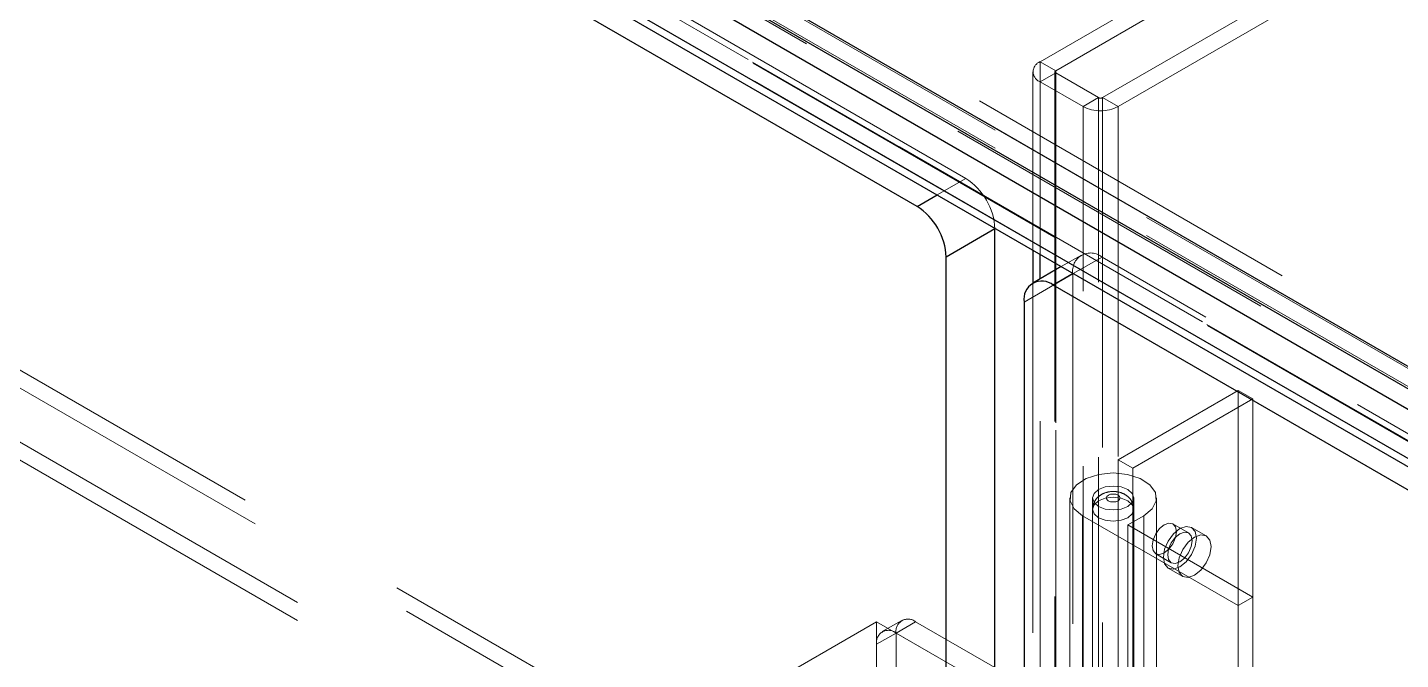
# Model space of a CAD drawing. Header units: millimetres. Extents: x 108 to 5832, y 144 to 4056.
# Drawn here: x 4600.6 to 4700.3, y 3200 to 3245.9 of the extents above; entities that cross this region are included whole.
import ezdxf

# ---------------------------------------------------------------- set-up
doc = ezdxf.new("R2010")
doc.units = ezdxf.units.MM
doc.header["$LTSCALE"] = 20
doc.linetypes.add('HIDDEN', pattern=[1.905, 1.27, -0.635])

msp = doc.modelspace()

# ---------------------------------------------------------------- linework, layer by layer
at = {"color": 7, "linetype": 'Continuous', "lineweight": 25}
for p, q in [((4053.467, 3594.996), (5217.365, 2923.092)), ((4053.467, 3593.363), (5217.365, 2921.459)), ((4300.955, 3444.82), (5212.995, 2918.31)), ((4665.221, 3232.856), (4492.687, 3332.458)), ((4670.878, 3231.223), (4667.342, 3229.182)), ((4670.878, 3115.274), (4670.878, 3231.223)), ((4667.342, 3113.233), (4667.342, 3229.182)), ((4673.639, 3229.674), (4673.639, 3227.3)), ((4675.695, 3228.487), (4673.62, 3227.29)), ((4847.654, 3127.54), (4675.12, 3227.141)), ((4672.999, 3225.916), (4672.999, 3109.968))]:
    msp.add_line(p, q, dxfattribs=at)
at = {"color": 1, "linetype": 'HIDDEN', "lineweight": 18}
for p, q in [((4054.957, 3593.972), (5218.421, 2922.319)), ((4054.957, 3592.666), (5218.421, 2921.013)), ((5218.138, 2920.849), (4054.957, 3592.339)), ((5219.694, 2923.053), (4065.281, 3589.481)), ((5219.694, 2921.747), (4065.281, 3588.175)), ((4059.341, 3586.216), (5213.754, 2919.788)), ((4059.383, 3586.124), (5213.795, 2919.696)), ((5213.895, 2919.706), (4059.483, 3586.134)), ((4059.483, 3584.828), (5213.895, 2918.399)), ((4363.463, 3357.563), (5280.156, 2828.368)), ((4364.17, 3355.849), (5280.156, 2827.061)), ((5280.156, 2823.142), (4364.17, 3351.929)), ((5280.156, 2821.835), (4363.463, 3351.031)), ((4668.756, 3234.897), (4496.222, 3334.499)), ((4728.33, 3274.637), (4674.166, 3243.369)), ((4729.462, 3273.984), (4675.297, 3242.715)), ((4678.691, 3240.756), (4732.856, 3272.025)), ((4679.823, 3240.103), (4733.987, 3271.371)), ((4675.297, 3242.715), (4674.166, 3243.369)), ((4674.166, 3115.662), (4674.166, 3243.369)), ((4673.639, 3242.634), (4673.639, 3229.674)), ((4675.297, 3242.552), (4674.166, 3241.899)), ((4675.239, 3242.634), (4675.239, 3114.927)), ((4675.297, 3115.009), (4675.297, 3242.715)), ((4678.408, 3240.756), (4675.297, 3242.552)), ((4675.297, 3242.552), (4675.297, 3114.845)), ((4677.277, 3240.103), (4674.166, 3241.899)), ((4674.166, 3229.37), (4674.166, 3241.899)), ((4678.408, 3240.756), (4677.277, 3240.103)), ((4677.277, 3112.396), (4677.277, 3240.103)), ((4678.408, 3113.049), (4678.408, 3240.756)), ((4678.691, 3240.756), (4679.823, 3240.103)), ((4678.691, 3240.756), (4678.691, 3113.049)), ((4679.823, 3240.103), (4679.823, 3192.581)), ((4666.674, 3233.695), (4668.756, 3234.897)), ((4677.156, 3229.331), (4675.695, 3228.487)), ((4678.656, 3229.182), (4676.573, 3227.98)), ((4851.19, 3129.581), (4678.656, 3229.182)), ((4672.999, 3225.916), (4676.535, 3227.957)), ((4673.639, 3227.3), (4673.639, 3114.927)), ((4674.166, 3114.192), (4674.166, 3227.605)), ((4676.535, 3227.957), (4676.535, 3112.009)), ((4688.555, 3219.505), (4679.823, 3214.464)), ((4688.555, 3219.505), (4689.616, 3218.893)), ((4688.555, 3203.871), (4688.555, 3219.505)), ((4689.616, 3218.893), (4680.883, 3213.851)), ((4689.616, 3204.483), (4689.616, 3218.893)), ((4679.823, 3214.464), (4680.883, 3213.851)), ((4679.823, 3214.464), (4679.823, 3198.133)), ((4680.883, 3213.851), (4680.883, 3197.521)), ((4676.319, 3211.688), (4676.319, 3195.357)), ((4677.969, 3211.688), (4677.969, 3195.357)), ((4680.969, 3195.357), (4680.969, 3211.688)), ((4682.619, 3195.357), (4682.619, 3211.688)), ((4677.242, 3194.071), (4677.242, 3210.402)), ((4677.242, 3210.402), (4688.555, 3203.871)), ((4677.969, 3210.871), (4677.969, 3130.85)), ((4680.53, 3209.728), (4681.697, 3210.402)), ((4680.969, 3130.85), (4680.969, 3210.871)), ((4681.697, 3210.402), (4681.697, 3194.071)), ((4680.53, 3209.728), (4689.616, 3204.483)), ((4680.53, 3193.398), (4680.53, 3209.728)), ((4684.938, 3209.156), (4683.806, 3209.809)), ((4686.223, 3208.934), (4685.163, 3209.546)), ((4682.556, 3207.644), (4683.688, 3206.991)), ((4683.463, 3206.601), (4684.523, 3205.989)), ((4688.555, 3203.871), (4689.616, 3204.483)), ((4689.616, 3204.483), (4689.616, 3122.829)), ((4688.555, 3203.871), (4688.555, 3122.217)), ((4644.609, 3192.495), (4662.286, 3202.7)), ((4670.878, 3197.741), (4662.286, 3202.7)), ((4662.286, 3202.7), (4662.286, 3145.542)), ((4664.115, 3202.799), (4662.701, 3201.983)), ((4665.115, 3202.7), (4663.701, 3201.884)), ((4670.878, 3199.373), (4665.115, 3202.7)), ((4662.286, 3201.067), (4663.701, 3201.884)), ((4670.878, 3197.741), (4663.701, 3201.884)), ((4663.701, 3201.884), (4663.701, 3146.522)), ((4662.286, 3201.067), (4662.286, 3145.706))]:
    msp.add_line(p, q, dxfattribs=at)
at = {"color": 8, "linetype": 'Continuous', "lineweight": 25}
for p, q in [((4300.948, 3449.026), (5217.007, 2920.196)), ((4300.955, 3445.429), (5212.623, 2919.134)), ((4665.221, 3232.856), (4666.674, 3233.695)), ((4674.166, 3227.605), (4674.166, 3229.37)), ((4676.573, 3227.98), (4675.12, 3227.141))]:
    msp.add_line(p, q, dxfattribs=at)
at = {"color": 1, "linetype": 'HIDDEN', "lineweight": 18, "flags": 128}
for points in [[(4677.242, 3210.402), (4676.631, 3210.899), (4676.339, 3211.484), (4676.398, 3212.092), (4676.802, 3212.655), (4677.505, 3213.11), (4678.429, 3213.404), (4679.469, 3213.506), (4680.509, 3213.404), (4681.433, 3213.11), (4682.136, 3212.655), (4682.54, 3212.092), (4682.599, 3211.484), (4682.307, 3210.899), (4681.697, 3210.402)], [(4678.408, 3212.3), (4678.083, 3212.019), (4677.969, 3211.688), (4678.083, 3211.356), (4678.408, 3211.076), (4678.895, 3210.888), (4679.469, 3210.822), (4680.043, 3210.888), (4680.53, 3211.076), (4680.855, 3211.356), (4680.969, 3211.688), (4680.855, 3212.019), (4680.53, 3212.3), (4680.043, 3212.488), (4679.469, 3212.554), (4678.895, 3212.488), (4678.408, 3212.3)], [(4680.53, 3211.484), (4680.855, 3211.203), (4680.969, 3210.871), (4680.855, 3210.54), (4680.53, 3210.259), (4680.043, 3210.071), (4679.469, 3210.005), (4678.895, 3210.071), (4678.408, 3210.259), (4678.083, 3210.54), (4677.969, 3210.871), (4678.083, 3211.203), (4678.408, 3211.484), (4678.895, 3211.671), (4679.469, 3211.737), (4680.043, 3211.671), (4680.53, 3211.484)], [(4679.823, 3211.484), (4679.66, 3211.421), (4679.469, 3211.399), (4679.278, 3211.421), (4679.115, 3211.484), (4679.007, 3211.577), (4678.969, 3211.688), (4679.007, 3211.798), (4679.116, 3211.892), (4679.278, 3211.955), (4679.469, 3211.976), (4679.66, 3211.955), (4679.823, 3211.892), (4679.931, 3211.798), (4679.969, 3211.688), (4679.931, 3211.577), (4679.823, 3211.484)], [(4684.065, 3209.237), (4683.998, 3209.589), (4683.806, 3209.809), (4683.52, 3209.865), (4683.181, 3209.748), (4682.843, 3209.475), (4682.556, 3209.088), (4682.365, 3208.646), (4682.298, 3208.217), (4682.365, 3207.865), (4682.556, 3207.644), (4682.843, 3207.589), (4683.181, 3207.706), (4683.52, 3207.979), (4683.806, 3208.366), (4683.998, 3208.808), (4684.065, 3209.237)], [(4683.111, 3207.38), (4683.202, 3207.964), (4683.463, 3208.565), (4683.853, 3209.091), (4684.313, 3209.462), (4684.773, 3209.622), (4685.163, 3209.546), (4685.423, 3209.246), (4685.515, 3208.768), (4685.423, 3208.184), (4685.163, 3207.583), (4684.773, 3207.057), (4684.313, 3206.686), (4683.853, 3206.526), (4683.463, 3206.601), (4683.202, 3206.901), (4683.111, 3207.38)], [(4684.313, 3209.094), (4683.974, 3208.822), (4683.688, 3208.435), (4683.496, 3207.993), (4683.429, 3207.563), (4683.496, 3207.212), (4683.688, 3206.991), (4683.974, 3206.935), (4684.313, 3207.053), (4684.651, 3207.326), (4684.938, 3207.713), (4685.129, 3208.155), (4685.197, 3208.584), (4685.129, 3208.936), (4684.938, 3209.156), (4684.651, 3209.212), (4684.313, 3209.094)], [(4684.171, 3206.767), (4684.263, 3207.351), (4684.523, 3207.952), (4684.913, 3208.478), (4685.373, 3208.85), (4685.833, 3209.009), (4686.223, 3208.934), (4686.484, 3208.634), (4686.575, 3208.155), (4686.484, 3207.571), (4686.223, 3206.971), (4685.833, 3206.445), (4685.373, 3206.073), (4684.913, 3205.913), (4684.523, 3205.989), (4684.263, 3206.289), (4684.171, 3206.767)]]:
    msp.add_lwpolyline(points, dxfattribs=at)
at = {"color": 1, "linetype": 'HIDDEN', "lineweight": 18}
for centre, radius, start, end in [((4674.445, 3242.634), 0.786, 110.78003, 249.21669), ((4675.328, 3242.634), 0.0873, 110.82291, 249.19188), ((4678.55, 3242.559), 2.767, 242.60922, 297.39187), ((4678.55, 3241.029), 0.308, 242.62428, 297.3708), ((4666.272, 3231.014), 4.61, 2.60463, 57.39537), ((4677.828, 3228.167), 1.31, 50.79505, 189.21571), ((4664.563, 3202.023), 0.873, 50.78812, 189.21672), ((4663.148, 3201.207), 0.873, 50.78812, 189.21672)]:
    msp.add_arc(centre, radius, start, end, dxfattribs=at)
at = {"color": 7, "linetype": 'Continuous', "lineweight": 25}
for centre, radius, start, end in [((4662.737, 3228.973), 4.61, 2.60463, 57.39537), ((4674.292, 3226.126), 1.31, 50.79505, 189.21571)]:
    msp.add_arc(centre, radius, start, end, dxfattribs=at)
at = {"color": 1, "linetype": 'HIDDEN', "lineweight": 18}
msp.add_open_spline([(4680.955, 3210.875), (4680.959, 3210.909), (4680.981, 3211.087), (4680.866, 3211.394), (4680.633, 3211.729), (4680.298, 3211.978), (4679.862, 3212.142), (4679.314, 3212.184), (4678.772, 3212.054), (4678.338, 3211.772), (4678.076, 3211.404), (4677.954, 3211.082), (4677.98, 3210.905), (4677.985, 3210.871)], degree=3, knots=[0, 0, 0, 0, 0.02339, 0.122646, 0.212671, 0.303767, 0.406709, 0.52828, 0.666084, 0.776946, 0.877781, 0.976457, 1, 1, 1, 1], dxfattribs=at)

doc.saveas('drawing.dxf')
